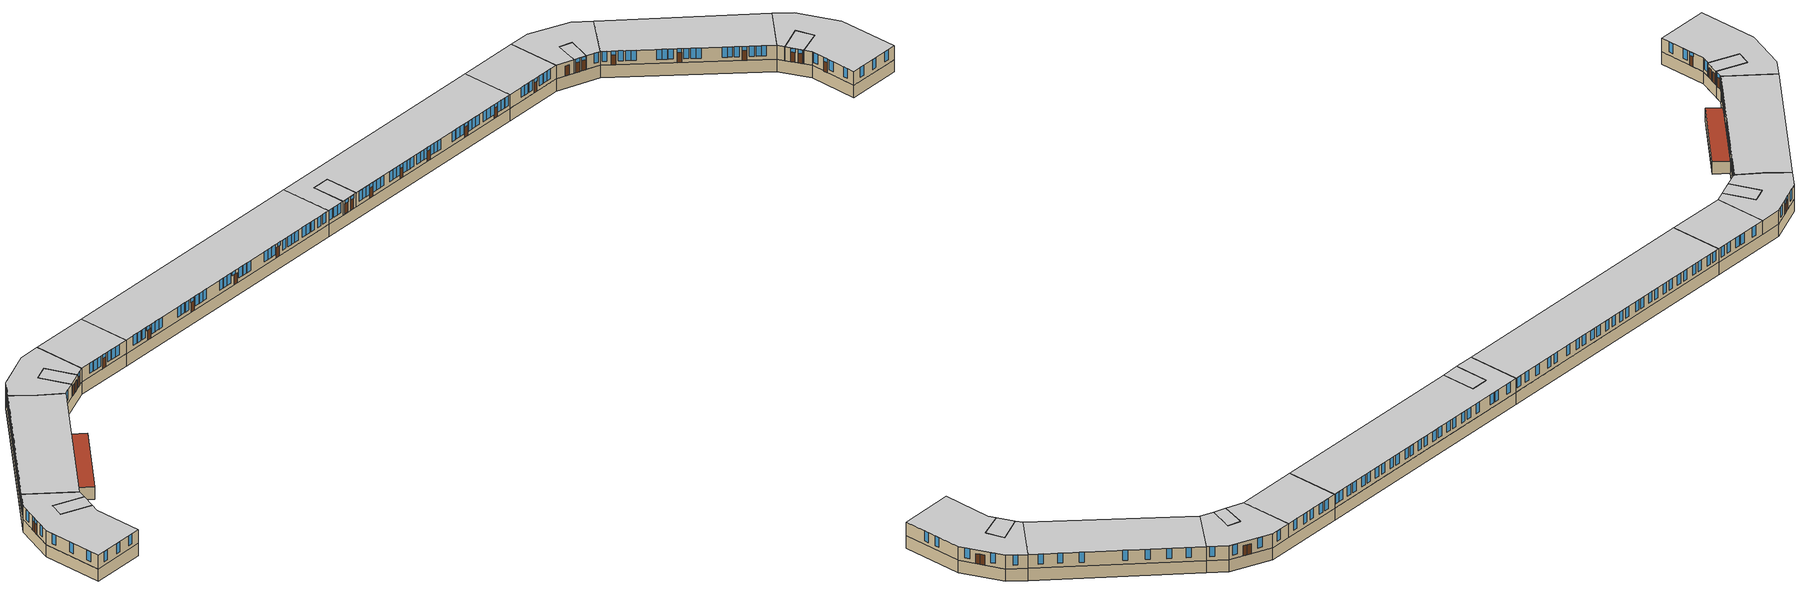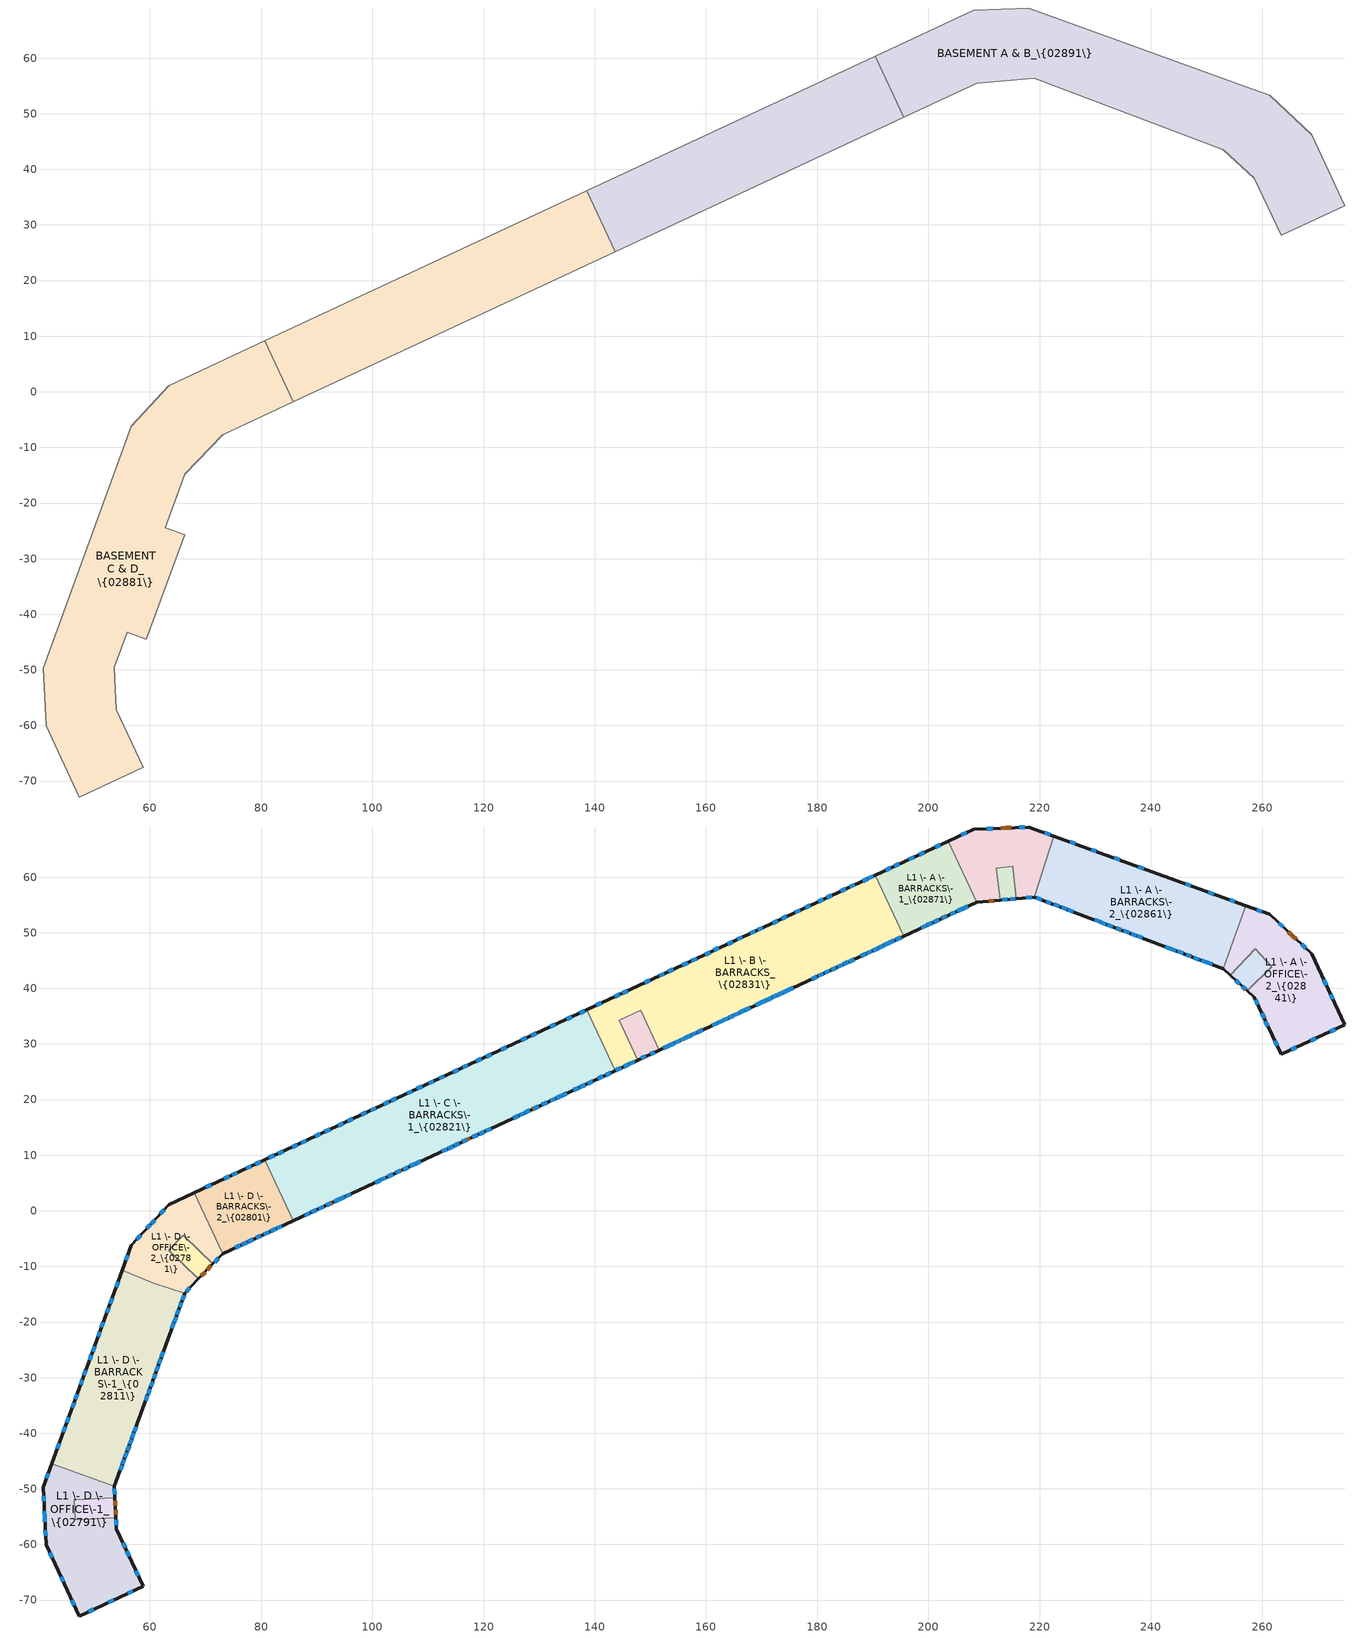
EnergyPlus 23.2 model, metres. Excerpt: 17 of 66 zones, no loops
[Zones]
BASEMENT A & B_\{02891\}
 floor adiabatic (Default Floor_\{00026\}): 263.43,28.11 258.64,38.38 253.01,43.56 219.02,56.43 208.67,55.51 195.57,49.4 190.45,60.36 208.12,68.6 218.08,69.02 261.36,53.32 268.94,46.24 274.9,33.46 z-3.05; 143.67,25.2 138.56,36.17 190.45,60.36 195.57,49.4 z-3.05
 wall adiabatic (\(Baseline\) Below Grade Wall_\{00013\}): 143.67,25.2 195.57,49.4 208.67,55.51 219.02,56.43 253.01,43.56 258.64,38.38 263.43,28.11 274.9,33.46 268.94,46.24 261.36,53.32 257.05,54.89 222.56,67.39 218.08,69.02 208.12,68.6 190.45,60.36 138.56,36.17 z-3.05:0
 wall to BASEMENT A & B_\{02891\} (Buffer Wall_\{00015\}): 190.45,60.36 195.57,49.4 190.45,60.36 z-3.05:0
 wall to BASEMENT C & D_\{02881\} (Buffer Wall_\{00015\}): 138.56,36.17 143.67,25.2 z-3.05:0
BASEMENT C & D_\{02881\}
 floor adiabatic (Default Floor_\{00026\}): 85.77,-1.8 80.66,9.16 138.56,36.17 143.67,25.2 z-3.05; 47.31,-72.87 41.35,-60.09 40.8,-49.74 56.69,-6.19 63.43,1.13 80.66,9.16 85.77,-1.8 73.12,-7.7 66.27,-14.8 62.76,-24.42 66.24,-25.69 59.39,-44.51 55.91,-43.25 53.61,-49.58 53.99,-57.22 58.79,-67.51 z-3.05
 wall adiabatic (\(Baseline\) Below Grade Wall_\{00013\}): 138.56,36.17 80.66,9.16 63.43,1.13 56.69,-6.19 40.8,-49.74 41.35,-60.09 47.31,-72.87 58.79,-67.51 53.99,-57.22 53.71,-51.6 53.61,-49.58 55.91,-43.25 59.39,-44.51 66.24,-25.69 62.76,-24.42 66.27,-14.8 73.12,-7.7 85.77,-1.8 143.67,25.2 z-3.05:0
 wall to BASEMENT C & D_\{02881\} (Buffer Wall_\{00015\}): 80.66,9.16 85.77,-1.8 80.66,9.16 z-3.05:0
 roof outside (\(Baseline\) Roof_\{00018\}): 66.24,-25.69 62.76,-24.42 55.91,-43.25 59.39,-44.51 z0
L1 \- A \- BARRACKS\-1_\{02871\}
 floor to BASEMENT A & B_\{02891\} (\(Baseline\) Floor_\{00023\}): 195.57,49.4 190.45,60.36 203.56,66.48 208.67,55.51 z0
 wall outside (\(Baseline\)  Above Grade Wall_\{00010\}): 195.57,49.4 208.67,55.51 / 203.56,66.48 190.45,60.36 z0:3.35
 wall to L1 \- B \- BARRACKS_\{02831\} (AirWallConstruction_\{00160\}): 190.45,60.36 195.57,49.4 z0:3.35
 wall to L1 \- A \- OFFICE\-1_\{02851\} (AirWallConstruction_\{00160\}): 208.67,55.51 203.56,66.48 z0:3.35
 window (Construction 2): 206.14,54.33 207.06,54.76 / 205.19,53.89 206.11,54.32 / 203.9,53.29 204.82,53.72 / 200.98,51.92 201.9,52.35 / 199.74,51.35 200.66,51.78 / 198.72,50.87 199.64,51.3 / 202.12,65.8 201.2,65.37 / 199.24,64.46 198.32,64.03 / 197.43,63.62 196.51,63.19 / 194.79,62.39 193.87,61.96 / 193.23,61.66 192.31,61.23 z0.91:3.35; 202.44,52.6 203.26,52.99 z2.44:3.35
 door (\(Baseline\) Door_Opaque_\{00029\}): 202.38,52.58 203.21,52.96 z0:2.44
 ceiling to Thermal Zone 1 (Default Ceiling_\{00021\}): 208.67,55.51 203.56,66.48 190.45,60.36 195.57,49.4 z3.35
L1 \- A \- BARRACKS\-2_\{02861\}
 floor to BASEMENT A & B_\{02891\} (\(Baseline\) Floor_\{00023\}): 253.01,43.56 219.02,56.43 222.56,67.39 257.05,54.89 z0
 wall outside (\(Baseline\)  Above Grade Wall_\{00010\}): 219.02,56.43 253.01,43.56 / 257.05,54.89 222.56,67.39 z0:3.35
 wall to L1 \- A \- OFFICE\-1_\{02851\} (AirWallConstruction_\{00160\}): 222.56,67.39 219.02,56.43 z0:3.35
 wall to L1 \- A \- OFFICE\-2_\{02841\} (AirWallConstruction_\{00160\}): 253.01,43.56 257.05,54.89 z0:3.35
 window (Construction 2): 221.2,55.61 222.05,55.28 / 233.83,50.82 234.69,50.5 / 246.37,46.07 247.22,45.75 z2.44:3.35; 219.4,56.29 220.35,55.93 / 222.55,55.1 223.5,54.74 / 223.96,54.56 224.91,54.2 / 225.06,54.14 226.01,53.78 / 229.92,52.3 230.87,51.94 / 230.98,51.9 231.93,51.54 / 232.18,51.45 233.13,51.09 / 235.14,50.32 236.09,49.96 / 236.48,49.82 237.42,49.46 / 237.54,49.42 238.49,49.06 / 242.56,47.52 243.51,47.16 / 243.56,47.14 244.51,46.78 / 244.87,46.64 245.82,46.28 / 250.06,44.68 251.01,44.32 / 249.05,45.06 250,44.7 / 247.74,45.55 248.69,45.19 / 255.13,55.58 254.17,55.93 / 251.3,56.97 250.34,57.32 / 247.19,58.46 246.24,58.81 / 238.7,61.54 237.75,61.88 / 234.39,63.1 233.44,63.45 / 230.21,64.62 229.26,64.96 / 226.43,65.99 225.47,66.33 z0.91:3.35
 door (\(Baseline\) Door_Opaque_\{00029\}): 221.19,55.61 222.04,55.29 / 233.85,50.82 234.7,50.49 / 246.4,46.06 247.26,45.74 z0:2.44
 ceiling to Thermal Zone 1 (Default Ceiling_\{00021\}): 257.05,54.89 222.56,67.39 219.02,56.43 253.01,43.56 z3.35
L1 \- A \- OFFICE\-1_\{02851\}
 floor to BASEMENT A & B_\{02891\} (\(Baseline\) Floor_\{00023\}): 208.67,55.51 203.56,66.48 208.12,68.6 218.08,69.02 222.56,67.39 219.02,56.43 215.82,56.15 215.2,61.97 212.2,61.58 212.95,55.89 z0
 wall outside (\(Baseline\)  Above Grade Wall_\{00010\}): 208.67,55.51 212.95,55.89 / 222.56,67.39 218.08,69.02 208.12,68.6 203.56,66.48 / 215.82,56.15 219.02,56.43 z0:3.35
 wall to ThermalZone_L1 \- A \- STAIR\-1_\{03025\} (Buffer Wall_\{00015\}): 212.95,55.89 212.2,61.58 215.2,61.97 215.82,56.15 z0:3.35
 window (Construction 2): 206.86,68.02 205.94,67.59 / 217.35,68.99 216.33,68.95 / 211.55,68.74 210.54,68.7 / 221.88,67.64 220.92,67.98 / 217.6,56.31 218.61,56.4 z0.91:3.35
 door (\(Baseline\) Door_Opaque_\{00029\}): 210.88,55.71 211.79,55.79 / 214.9,68.89 213.98,68.85 / 213.94,68.85 213.03,68.81 z0:2.44
 ceiling to Thermal Zone 1 (Default Ceiling_\{00021\}): 212.95,55.89 212.2,61.58 215.2,61.97 215.82,56.15 219.02,56.43 222.56,67.39 218.08,69.02 208.12,68.6 203.56,66.48 208.67,55.51 z3.35
L1 \- A \- OFFICE\-2_\{02841\}
 floor to BASEMENT A & B_\{02891\} (\(Baseline\) Floor_\{00023\}): 263.43,28.11 258.64,38.38 257.32,39.6 261.75,43.85 258.81,47.12 254.3,42.37 253.01,43.56 257.05,54.89 261.36,53.32 268.94,46.24 274.9,33.46 z0
 wall outside (\(Baseline\)  Above Grade Wall_\{00010\}): 257.32,39.6 258.64,38.38 263.43,28.11 274.9,33.46 268.94,46.24 261.36,53.32 257.05,54.89 / 253.01,43.56 254.3,42.37 z0:3.35
 wall to ThermalZone_L1 \- A \- STAIR\-2_\{03026\} (Buffer Wall_\{00015\}): 254.3,42.37 258.81,47.12 261.75,43.85 257.32,39.6 z0:3.35
 window (Construction 2): 259.98,53.82 259.03,54.17 / 267.87,47.24 267.13,47.93 / 263.79,51.04 263.05,51.74 / 272.76,38.05 272.33,38.97 / 271.57,40.6 271.14,41.52 / 265.26,28.96 266.18,29.39 / 268.77,30.6 269.69,31.03 / 272.29,32.24 273.21,32.67 / 262.27,30.6 262.7,29.68 / 260.62,34.13 261.05,33.21 / 258.84,37.95 259.27,37.03 z0.91:3.35; 259.99,35.5 260.37,34.67 z2.44:3.35
 door (\(Baseline\) Door_Opaque_\{00029\}): 266.14,48.86 265.47,49.48 / 265.39,49.55 264.72,50.18 / 260,35.47 260.38,34.64 z0:2.44
 ceiling to Thermal Zone 1 (Default Ceiling_\{00021\}): 274.9,33.46 268.94,46.24 261.36,53.32 257.05,54.89 253.01,43.56 254.3,42.37 258.81,47.12 261.75,43.85 257.32,39.6 258.64,38.38 263.43,28.11 z3.35
L1 \- B \- BARRACKS_\{02831\}
 floor to BASEMENT A & B_\{02891\} (\(Baseline\) Floor_\{00023\}): 138.56,36.17 190.45,60.36 195.57,49.4 151.59,28.89 148.24,36.07 144.43,34.29 147.77,27.11 143.67,25.2 z0
 wall outside (\(Baseline\)  Above Grade Wall_\{00010\}): 143.67,25.2 147.77,27.11 / 190.45,60.36 138.56,36.17 / 151.59,28.89 195.57,49.4 z0:3.35
 wall to ThermalZone_L1 \- B \- STAIR\-1_\{03024\} (Buffer Wall_\{00015\}): 147.77,27.11 144.43,34.29 148.24,36.07 151.59,28.89 z0:3.35
 wall to L1 \- C \- BARRACKS\-1_\{02821\} (AirWallConstruction_\{00160\}): 138.56,36.17 143.67,25.2 z0:3.35
 window (Construction 2): 146.25,26.4 147.17,26.83 / 145.19,25.91 146.11,26.34 / 143.81,25.26 144.73,25.69 / 145.91,39.59 144.99,39.16 / 144.52,38.95 143.6,38.52 / 141.17,37.38 140.25,36.95 / 190.07,60.19 189.15,59.76 / 189.08,59.73 188.16,59.3 / 186.79,58.66 185.87,58.23 / 185.18,57.9 184.26,57.48 / 182.65,56.72 181.73,56.3 / 181.1,56 180.18,55.57 / 178.79,54.92 177.87,54.5 / 176.98,54.08 176.06,53.65 / 174.56,52.96 173.64,52.53 / 172.9,52.18 171.98,51.75 / 170.23,50.94 169.31,50.51 / 168.87,50.3 167.95,49.87 / 166.56,49.22 165.64,48.79 / 164.8,48.4 163.88,47.97 / 162.34,47.26 161.42,46.83 / 160.75,46.51 159.83,46.08 / 158.3,45.37 157.38,44.94 / 156.7,44.62 155.78,44.2 / 154.1,43.42 153.18,42.98 / 152.49,42.66 151.57,42.23 / 149.93,41.47 149.01,41.04 / 152.36,29.25 153.28,29.68 / 153.35,29.71 154.27,30.14 / 154.37,30.19 155.29,30.62 / 156.4,31.14 157.32,31.57 / 157.46,31.63 158.38,32.06 / 158.5,32.11 159.42,32.54 / 161.1,33.33 162.02,33.76 / 162.08,33.78 163,34.21 / 163.05,34.24 163.97,34.67 / 165,35.14 165.92,35.57 / 166.01,35.62 166.93,36.05 / 167.01,36.08 167.93,36.51 / 168.92,36.98 169.84,37.4 / 169.88,37.42 170.8,37.85 / 170.9,37.9 171.82,38.33 / 172.78,38.78 173.7,39.2 / 173.78,39.24 174.7,39.67 / 174.74,39.69 175.66,40.12 / 178.99,41.67 179.91,42.1 / 180.18,42.23 181.1,42.66 / 181.34,42.77 182.26,43.2 / 183.68,43.86 184.6,44.28 / 184.7,44.33 185.62,44.76 / 185.73,44.81 186.65,45.24 / 187.8,45.78 188.72,46.21 / 188.88,46.28 189.8,46.71 / 190.02,46.81 190.94,47.24 / 192.01,47.74 192.93,48.17 / 192.97,48.19 193.89,48.62 / 194.16,48.74 195.08,49.17 z0.91:3.35; 155.44,30.69 156.27,31.08 / 164.08,34.72 164.91,35.1 / 171.92,38.37 172.75,38.76 / 182.57,43.34 183.4,43.73 / 191.08,47.31 191.91,47.69 z2.44:3.35
 door (\(Baseline\) Door_Opaque_\{00029\}): 155.42,30.68 156.25,31.06 / 164.07,34.71 164.89,35.1 / 171.9,38.36 172.72,38.75 / 182.58,43.34 183.41,43.73 / 191.03,47.29 191.86,47.67 z0:2.44
 ceiling to Thermal Zone 1 (Default Ceiling_\{00021\}): 147.77,27.11 144.43,34.29 148.24,36.07 151.59,28.89 195.57,49.4 190.45,60.36 138.56,36.17 143.67,25.2 z3.35
L1 \- C \- BARRACKS\-1_\{02821\}
 floor to BASEMENT C & D_\{02881\} (\(Baseline\) Floor_\{00023\}): 85.77,-1.8 80.66,9.16 138.56,36.17 143.67,25.2 z0
 wall outside (\(Baseline\)  Above Grade Wall_\{00010\}): 138.56,36.17 80.66,9.16 / 85.77,-1.8 143.67,25.2 z0:3.35
 wall to L1 \- D \- BARRACKS\-2_\{02801\} (Buffer Wall_\{00015\}): 80.66,9.16 85.77,-1.8 z0:3.35
 window (Construction 2): 138.2,36 137.28,35.57 / 135.86,34.91 134.94,34.48 / 132.89,33.52 131.97,33.09 / 129.51,31.95 128.59,31.52 / 127.66,31.09 126.74,30.66 / 124.07,29.41 123.15,28.98 / 121.4,28.16 120.48,27.73 / 119.57,27.31 118.65,26.88 / 117.18,26.2 116.26,25.77 / 115.44,25.39 114.52,24.96 / 112.95,24.22 112.03,23.8 / 111.06,23.34 110.14,22.92 / 108.95,22.36 108.03,21.93 / 107.19,21.54 106.27,21.11 / 104.34,20.21 103.42,19.78 / 102.97,19.57 102.05,19.14 / 100.62,18.48 99.7,18.05 / 98.9,17.68 97.98,17.24 / 96.49,16.55 95.57,16.12 / 94.76,15.74 93.84,15.32 / 92.4,14.64 91.48,14.21 / 90.66,13.83 89.74,13.4 / 88.1,12.64 87.18,12.2 / 86.49,11.89 85.57,11.46 / 83.96,10.71 83.04,10.28 / 82.33,9.95 81.41,9.52 / 87.86,-0.83 88.78,-0.4 / 89.05,-0.27 89.97,0.16 / 90.33,0.33 91.25,0.76 / 93.13,1.63 94.05,2.06 / 94.14,2.1 95.06,2.53 / 95.18,2.59 96.1,3.02 / 100.49,5.06 101.41,5.49 / 101.52,5.55 102.44,5.98 / 102.77,6.13 103.69,6.56 / 105.55,7.42 106.47,7.85 / 106.76,7.99 107.68,8.42 / 107.81,8.48 108.73,8.91 / 112.53,10.68 113.45,11.11 / 113.62,11.19 114.54,11.62 / 114.71,11.7 115.63,12.12 / 118,13.23 118.92,13.66 / 119.25,13.81 120.17,14.24 / 120.43,14.36 121.35,14.79 / 141.96,24.4 142.88,24.83 / 140.52,23.73 141.44,24.16 / 138.7,22.88 139.62,23.31 / 137.33,22.24 138.25,22.67 / 136.17,21.7 137.09,22.13 / 134.03,20.7 134.95,21.13 / 133.07,20.26 133.99,20.69 / 131.99,19.75 132.91,20.18 / 130.5,19.06 131.42,19.49 / 127.42,17.62 128.34,18.05 / 126.41,17.15 127.33,17.58 / 125.3,16.63 126.22,17.06 z0.91:3.35; 91.68,0.96 92.51,1.34 / 104.2,6.8 105.03,7.18 / 116.17,12.38 117,12.76 / 129.06,18.39 129.89,18.78 z2.44:3.35
 door (\(Baseline\) Door_Opaque_\{00029\}): 91.97,1.09 92.79,1.48 / 104.36,6.87 105.19,7.26 / 116.72,12.63 117.55,13.02 / 128.74,18.24 129.56,18.62 z0:2.44
 ceiling to Thermal Zone 1 (Default Ceiling_\{00021\}): 143.67,25.2 138.56,36.17 80.66,9.16 85.77,-1.8 z3.35
L1 \- D \- BARRACKS\-1_\{02811\}
 floor to BASEMENT C & D_\{02881\} (\(Baseline\) Floor_\{00023\}): 53.61,-49.58 42.37,-45.45 55.05,-10.69 60.65,-13 66.27,-14.8 z0
 wall outside (\(Baseline\)  Above Grade Wall_\{00010\}): 55.05,-10.69 42.37,-45.45 / 53.61,-49.58 66.27,-14.8 z0:3.35
 wall to L1 \- D \- OFFICE\-1_\{02791\} (AirWallConstruction_\{00160\}): 42.37,-45.45 53.61,-49.58 z0:3.35
 wall to L1 \- D \- OFFICE\-2_\{02781\} (AirWallConstruction_\{00160\}): 66.27,-14.8 60.65,-13 55.05,-10.69 z0:3.35
 window (Construction 2): 54.28,-12.8 53.93,-13.75 / 53.2,-15.74 52.85,-16.7 / 52.6,-17.41 52.25,-18.36 / 51.64,-20.03 51.29,-20.98 / 51.02,-21.71 50.68,-22.67 / 50.05,-24.38 49.71,-25.33 / 49.49,-25.92 49.14,-26.87 / 48.5,-28.64 48.15,-29.59 / 47.88,-30.35 47.53,-31.3 / 46.92,-32.98 46.57,-33.93 / 46.36,-34.5 46.01,-35.45 / 45.39,-37.17 45.04,-38.12 / 44.77,-38.86 44.42,-39.81 / 43.7,-41.79 43.35,-42.75 / 54.67,-46.67 55.02,-45.72 / 55.06,-45.59 55.41,-44.64 / 55.49,-44.41 55.84,-43.46 / 56.37,-42 56.72,-41.05 / 56.77,-40.9 57.12,-39.94 / 57.18,-39.78 57.53,-38.82 / 59.23,-34.15 59.57,-33.19 / 59.66,-32.95 60.01,-32 / 60.13,-31.67 60.48,-30.72 / 61.16,-28.83 61.51,-27.88 / 61.63,-27.53 61.98,-26.58 / 62.07,-26.33 62.42,-25.37 / 63.97,-21.11 64.32,-20.16 / 64.36,-20.03 64.71,-19.07 / 64.84,-18.72 65.18,-17.77 / 65.79,-16.1 66.14,-15.15 z0.91:3.35; 55.96,-43.14 56.27,-42.28 / 60.66,-30.21 60.97,-29.35 / 65.35,-17.32 65.66,-16.46 z2.44:3.35
 door (\(Baseline\) Door_Opaque_\{00029\}): 55.95,-43.16 56.26,-42.3 / 60.67,-30.18 60.98,-29.32 / 65.34,-17.33 65.66,-16.47 z0:2.44
 ceiling to Thermal Zone 1 (Default Ceiling_\{00021\}): 66.27,-14.8 60.65,-13 55.05,-10.69 42.37,-45.45 53.61,-49.58 z3.35
L1 \- D \- BARRACKS\-2_\{02801\}
 floor to BASEMENT C & D_\{02881\} (\(Baseline\) Floor_\{00023\}): 73.12,-7.7 68,3.27 80.66,9.16 85.77,-1.8 z0
 wall outside (\(Baseline\)  Above Grade Wall_\{00010\}): 80.66,9.16 68,3.27 / 73.12,-7.7 85.77,-1.8 z0:3.35
 wall to L1 \- D \- OFFICE\-2_\{02781\} (AirWallConstruction_\{00160\}): 68,3.27 73.12,-7.7 z0:3.35
 window (Construction 2): 79.9,8.81 78.98,8.38 / 78.24,8.04 77.32,7.61 / 75.73,6.87 74.81,6.44 / 74.3,6.2 73.38,5.77 / 71.01,4.67 70.09,4.24 / 75.34,-6.66 76.26,-6.24 / 76.56,-6.09 77.48,-5.66 / 77.66,-5.58 78.58,-5.15 / 80.51,-4.25 81.43,-3.82 / 81.71,-3.69 82.63,-3.26 / 82.83,-3.17 83.75,-2.74 z0.91:3.35; 79.13,-4.89 79.96,-4.51 z2.44:3.35
 door (\(Baseline\) Door_Opaque_\{00029\}): 79.11,-4.91 79.94,-4.52 z0:2.44
 ceiling to Thermal Zone 1 (Default Ceiling_\{00021\}): 85.77,-1.8 80.66,9.16 68,3.27 73.12,-7.7 z3.35
L1 \- D \- OFFICE\-1_\{02791\}
 floor to BASEMENT C & D_\{02881\} (\(Baseline\) Floor_\{00023\}): 41.35,-60.09 40.8,-49.74 42.37,-45.45 53.61,-49.58 53.71,-51.61 46.44,-51.97 46.61,-55.57 53.89,-55.21 53.99,-57.22 58.79,-67.51 47.31,-72.87 z0
 wall outside (\(Baseline\)  Above Grade Wall_\{00010\}): 42.37,-45.45 40.8,-49.74 41.35,-60.09 47.31,-72.87 58.79,-67.51 53.99,-57.22 53.89,-55.21 / 53.71,-51.61 53.61,-49.58 z0:3.35
 wall to ThermalZone_L1 \- D \- STAIR\-1_\{03023\} (Buffer Wall_\{00015\}): 53.89,-55.21 46.61,-55.57 46.44,-51.97 53.71,-51.61 z0:3.35
 window (Construction 2): 53.96,-56.56 53.91,-55.54 / 57.92,-65.63 57.48,-64.71 / 56.29,-62.14 55.86,-61.22 / 56.01,-68.81 56.93,-68.38 / 52.55,-70.42 53.47,-70 / 48.96,-72.1 49.88,-71.67 / 45.99,-70.04 46.42,-70.96 / 44.02,-65.82 44.45,-66.74 / 42.01,-61.51 42.44,-62.43 / 40.88,-51.25 40.94,-52.26 / 41.21,-57.42 41.26,-58.43 / 41.73,-47.19 41.38,-48.14 z0.91:3.35; 55.56,-60.57 55.17,-59.74 / 41.03,-54.02 41.08,-54.93 / 41.08,-55.01 41.13,-55.92 / 53.68,-50.94 53.63,-50.02 z2.44:3.35
 door (\(Baseline\) Door_Opaque_\{00029\}): 55.58,-60.63 55.19,-59.8 / 41.03,-54.01 41.08,-54.92 / 41.08,-55.01 41.13,-55.92 / 53.68,-50.93 53.63,-50.02 z0:2.44
 ceiling to Thermal Zone 1 (Default Ceiling_\{00021\}): 58.79,-67.51 53.99,-57.22 53.89,-55.21 46.61,-55.57 46.44,-51.97 53.71,-51.61 53.61,-49.58 42.37,-45.45 40.8,-49.74 41.35,-60.09 47.31,-72.87 z3.35
L1 \- D \- OFFICE\-2_\{02781\}
 floor to BASEMENT C & D_\{02881\} (\(Baseline\) Floor_\{00023\}): 66.27,-14.8 60.65,-13 55.05,-10.69 56.69,-6.19 63.43,1.13 68,3.27 73.12,-7.7 71.33,-9.55 66,-4.4 63.41,-7.09 68.74,-12.23 z0
 wall outside (\(Baseline\)  Above Grade Wall_\{00010\}): 68,3.27 63.43,1.13 56.69,-6.19 55.05,-10.69 / 71.33,-9.55 73.12,-7.7 / 66.27,-14.8 68.74,-12.23 z0:3.35
 wall to ThermalZone_L1 \- D \- STAIR\-2_\{03022\} (Buffer Wall_\{00015\}): 68.74,-12.23 63.41,-7.09 66,-4.4 68.79,-7.1 71.33,-9.55 z0:3.35
 window (Construction 2): 56.04,-7.97 55.69,-8.92 / 62.58,0.22 61.9,-0.53 / 58.36,-4.37 57.67,-5.12 / 66.51,-14.55 67.21,-13.82 z0.91:3.35; 60.85,-1.66 60.23,-2.34 / 60.08,-2.5 59.46,-3.18 / 71.65,-9.22 72.29,-8.56 z2.44:3.35
 door (\(Baseline\) Door_Opaque_\{00029\}): 60.83,-1.69 60.21,-2.36 / 60.07,-2.51 59.45,-3.18 / 71.63,-9.24 72.27,-8.58 z0:2.44
 ceiling to Thermal Zone 1 (Default Ceiling_\{00021\}): 68.74,-12.23 63.41,-7.09 66,-4.4 71.33,-9.55 73.12,-7.7 68,3.27 63.43,1.13 56.69,-6.19 55.05,-10.69 60.65,-13 66.27,-14.8 z3.35
ThermalZone_L1 \- A \- STAIR\-1_\{03025\}
 floor to BASEMENT A & B_\{02891\} (\(Baseline\) Floor_\{00023\}): 212.95,55.89 212.2,61.58 215.2,61.97 215.82,56.15 z0
 wall outside (\(Baseline\)  Above Grade Wall_\{00010\}): 212.95,55.89 215.82,56.15 z0:3.35
 window (Construction 2): 214.73,56.05 215.64,56.13 / 213.28,55.92 214.19,56 z2.44:3.35
 door (\(Baseline\) Door_Opaque_\{00029\}): 214.74,56.05 215.65,56.13 / 213.28,55.92 214.19,56 z0:2.44
 ceiling to Thermal Zone 1 (Default Ceiling_\{00021\}): 215.82,56.15 215.2,61.97 212.2,61.58 212.95,55.89 z3.35
ThermalZone_L1 \- A \- STAIR\-2_\{03026\}
 floor to BASEMENT A & B_\{02891\} (\(Baseline\) Floor_\{00023\}): 257.32,39.6 254.3,42.37 258.81,47.12 261.75,43.85 z0
 wall outside (\(Baseline\)  Above Grade Wall_\{00010\}): 254.3,42.37 257.32,39.6 z0:3.35
 window (Construction 2): 256.42,40.42 257.1,39.8 / 255.28,41.47 255.95,40.85 z2.44:3.35
 door (\(Baseline\) Door_Opaque_\{00029\}): 256.43,40.41 257.11,39.79 / 255.26,41.49 255.93,40.87 z0:2.44
 ceiling to Thermal Zone 1 (Default Ceiling_\{00021\}): 261.75,43.85 258.81,47.12 254.3,42.37 257.32,39.6 z3.35
ThermalZone_L1 \- B \- STAIR\-1_\{03024\}
 floor to BASEMENT A & B_\{02891\} (\(Baseline\) Floor_\{00023\}): 144.43,34.29 148.24,36.07 151.59,28.89 147.77,27.11 z0
 wall outside (\(Baseline\)  Above Grade Wall_\{00010\}): 147.77,27.11 151.59,28.89 z0:3.35
 window (Construction 2): 149.95,28.13 150.78,28.51 / 148.38,27.4 149.21,27.78 z2.44:3.35
 door (\(Baseline\) Door_Opaque_\{00029\}): 149.94,28.12 150.77,28.51 / 148.34,27.38 149.17,27.76 z0:2.44
 ceiling to Thermal Zone 1 (Default Ceiling_\{00021\}): 151.59,28.89 148.24,36.07 144.43,34.29 147.77,27.11 z3.35
ThermalZone_L1 \- D \- STAIR\-1_\{03023\}
 floor to BASEMENT C & D_\{02881\} (\(Baseline\) Floor_\{00023\}): 46.44,-51.97 53.71,-51.61 53.89,-55.21 46.61,-55.57 z0
 wall outside (\(Baseline\)  Above Grade Wall_\{00010\}): 53.89,-55.21 53.71,-51.61 z0:3.35
 door (\(Baseline\) Door_Opaque_\{00029\}): 53.86,-54.68 53.82,-53.77 / 53.78,-53.04 53.74,-52.12 z0:2.44
 ceiling to Thermal Zone 1 (Default Ceiling_\{00021\}): 53.89,-55.21 53.71,-51.61 46.44,-51.97 46.61,-55.57 z3.35
ThermalZone_L1 \- D \- STAIR\-2_\{03022\}
 floor to BASEMENT C & D_\{02881\} (\(Baseline\) Floor_\{00023\}): 68.74,-12.23 63.41,-7.09 66,-4.4 71.33,-9.55 z0
 wall outside (\(Baseline\)  Above Grade Wall_\{00010\}): 68.74,-12.23 71.33,-9.55 z0:3.35
 door (\(Baseline\) Door_Opaque_\{00029\}): 69.28,-11.68 69.92,-11.02 / 70.35,-10.57 70.98,-9.91 z0:2.44
 ceiling to Thermal Zone 1 (Default Ceiling_\{00021\}): 71.33,-9.55 66,-4.4 63.41,-7.09 68.74,-12.23 z3.35
[Building]
SubjectBuilding_\{00122\}
[Site:Location]
Lawson Aaf_ GA_ USA_Site_\{02469\}: Latitude {deg}=32.332; Longitude {deg}=-84.989; Time Zone {hr}=-5; Elevation {m}=70.7136
[Site:GroundReflectance]
0.2, 0.2, 0.2, 0.2, 0.2, 0.2, 0.2, 0.2, 0.2, 0.2, 0.2, 0.2
[SizingPeriod:DesignDay] Barometric Pressure {Pa}=100479; Wind Direction {deg}=0; Rain Indicator=No; Snow Indicator=No; Begin Environment Reset Mode=FullResetAtBeginEnvironment
Name | Month | Day of Month | Day Type | Maximum Dry-Bulb Temperature {C} | Daily Dry-Bulb Temperature Range {deltaC} | Dry-Bulb Temperature Range Modifier Type | Humidity Condition Type | Wetbulb or DewPoint at Maximum Dry-Bulb {C} | Wind Speed {m/s} | Daylight Saving Time Indicator | Solar Model Indicator | Sky Clearness | Dry-Bulb Temperature Range Modifier Day Schedule | Humidity Condition Day Schedule | Beam Solar Day Schedule | Diffuse Solar Day Schedule
00\:HDD_Lawson Aaf_ GA_ USA_\{02470\} | 1 | 15 | WinterDesignDay | -3.55556 | 0 | DefaultMultipliers | Wetbulb | -7.33333 | 18.04 | No | ASHRAEClearSky | 0
01\:CDD_Lawson Aaf_ GA_ USA_January_\{02475\} | 1 | 21 | SummerDesignDay | 23.0222 |  | DifferenceSchedule | WetBulbProfileDifferenceSchedule | 21.2186 | 9.02 | No | Schedule |  | DrybulbTemperatureScheduleDayForDesignWeather_January_\{02471\} | WetbulbTemperatureScheduleDayForDesignWeather_January_\{02472\} | BeamRadiationScheduleDayForDesignWeather_January_\{02473\} | DiffuseRadiationScheduleDayForDesignWeather_January_\{02474\}
02\:CDD_Lawson Aaf_ GA_ USA_February_\{02480\} | 2 | 21 | SummerDesignDay | 24.6 |  | DifferenceSchedule | WetBulbProfileDifferenceSchedule | 22.3325 | 9.02 | No | Schedule |  | DrybulbTemperatureScheduleDayForDesignWeather_February_\{02476\} | WetbulbTemperatureScheduleDayForDesignWeather_February_\{02477\} | BeamRadiationScheduleDayForDesignWeather_February_\{02478\} | DiffuseRadiationScheduleDayForDesignWeather_February_\{02479\}
03\:CDD_Lawson Aaf_ GA_ USA_March_\{02485\} | 3 | 21 | SummerDesignDay | 27.8444 |  | DifferenceSchedule | WetBulbProfileDifferenceSchedule | 24.5556 | 9.02 | Yes | Schedule |  | DrybulbTemperatureScheduleDayForDesignWeather_March_\{02481\} | WetbulbTemperatureScheduleDayForDesignWeather_March_\{02482\} | BeamRadiationScheduleDayForDesignWeather_March_\{02483\} | DiffuseRadiationScheduleDayForDesignWeather_March_\{02484\}
[Material]
Name | Roughness | Thickness {m} | Conductivity {W/m-K} | Density {kg/m3} | Specific Heat {J/kg-K} | Thermal Absorptance | Solar Absorptance | Visible Absorptance
Buffer Wall_R\-38 batt insulation_\{00014\} | MediumRough | 0.9144 | 0.0692301 | 8.00842 | 837.36 | 0.45 | 0.45 | 0.45
Default Ceiling_Acoustic Tile_\{00019\}; Default Ceiling_Acoustic Tile_\{00020\} | MediumRough | 0.009525 | 0.0605757 | 368.387 | 586.152 | 0.45 | 0.45 | 0.45
Default Floor_4 in\. LW concrete_\{00024\} | MediumRough | 0.0508 | 0.427026 | 1281.35 | 837.36 | 0.675 | 0.675 | 0.675
Default Floor_4 in\. LW concrete_\{00025\} | MediumRough | 0.0508 | 0.427026 | 1281.35 | 837.36 | 0.9 | 0 | 0
Material 1 | Rough | 0.3 | 1.04 | 2243 | 837 | 0.9 | 0.7 | 0.7
\(Baseline\)  Above Grade Wall_Baseline_\{00008\} | MediumRough | 0.0047625 | 0.0048269 | 1857.95 | 837.36 | 0.45 | 0.45 | 0.45
\(Baseline\)  Above Grade Wall_Baseline_\{00009\} | MediumRough | 0.0047625 | 0.0048269 | 1857.95 | 837.36 | 0.675 | 0.675 | 0.675
\(Baseline\) Below Grade Wall_4 in\. LW concrete_\{00011\} | MediumRough | 0.0127 | 0.204 | 1281.35 | 837.36 | 0.45 | 0.45 | 0.45
\(Baseline\) Below Grade Wall_4 in\. LW concrete_\{00012\} | MediumRough | 0.0127 | 0.204 | 1281.35 | 837.36 | 0.675 | 0.675 | 0.675
\(Baseline\) Floor_Baseline_\{00022\} | MediumRough | 0.0008636 | 0.000284589 | 7832.24 | 502.416 | 0.675 | 0.675 | 0.675
\(Baseline\) Roof_Baseline_\{00016\}; \(Baseline\) Roof_Baseline_\{00017\} | MediumRough | 0.12192 | 0.0923059 | 7.84825 | 837.36 | 0.45 | 0.45 | 0.45
[Material:NoMass]
\(Baseline\) Door_OpaqueMaterial_\{00028\}: Roughness=MediumRough; Thermal Resistance {m2-K/W}=0.251586; Thermal Absorptance=0.9; Solar Absorptance=0.7; Visible Absorptance=0.7
[WindowMaterial:SimpleGlazingSystem]
\(Baseline\) Window_\{00027\}: U-Factor {W/m2-K}=6.92748; Solar Heat Gain Coefficient=0.39; Visible Transmittance=0.43
[Construction]
Buffer Wall_\{00015\}: Buffer Wall_R\-38 batt insulation_\{00014\}
Construction 1: Material 1
Construction 2: \(Baseline\) Window_\{00027\}
Default Ceiling_\{00021\}: Default Ceiling_Acoustic Tile_\{00019\}, Default Ceiling_Acoustic Tile_\{00020\}
Default Floor_\{00026\}: Default Floor_4 in\. LW concrete_\{00025\}, Default Floor_4 in\. LW concrete_\{00024\}
\(Baseline\)  Above Grade Wall_\{00010\}: \(Baseline\)  Above Grade Wall_Baseline_\{00009\}, \(Baseline\)  Above Grade Wall_Baseline_\{00008\}
\(Baseline\) Below Grade Wall_\{00013\}: \(Baseline\) Below Grade Wall_4 in\. LW concrete_\{00012\}, \(Baseline\) Below Grade Wall_4 in\. LW concrete_\{00011\}
\(Baseline\) Door_Opaque_\{00029\}: \(Baseline\) Door_OpaqueMaterial_\{00028\}
\(Baseline\) Floor_\{00023\}: \(Baseline\) Floor_Baseline_\{00022\}
\(Baseline\) Roof_\{00018\}: \(Baseline\) Roof_Baseline_\{00016\}, \(Baseline\) Roof_Baseline_\{00017\}
[Construction:AirBoundary]
AirWallConstruction_\{00160\}: None, 0
[Zone] Multiplier=1; Part of Total Floor Area=Yes
Name | Volume {m3} | Floor Area {m2} | Zone Inside Convection Algorithm
BASEMENT A & B_\{02891\} | 5459.08 | 1789.86
BASEMENT C & D_\{02881\} | 5948.26 | 1950.24
L1 \- A \- BARRACKS\-1_\{02871\} | 586.58 | 174.942
L1 \- A \- BARRACKS\-2_\{02861\} | 1440.7 | 429.675
L1 \- A \- OFFICE\-1_\{02851\} | 575.374 | 171.6
L1 \- A \- OFFICE\-2_\{02841\} | 928.411 | 276.89
L1 \- B \- BARRACKS_\{02831\} | 2211.01 | 659.372
L1 \- C \- BARRACKS\-1_\{02821\} | 2591.81 | 772.982
L1 \- D \- BARRACKS\-1_\{02811\} | 1479.49 | 441.243
L1 \- D \- BARRACKS\-2_\{02801\} | 566.254 | 168.88
L1 \- D \- OFFICE\-1_\{02791\} | 930.506 | 277.512
L1 \- D \- OFFICE\-2_\{02781\} | 542.324 | 161.743
ThermalZone_L1 \- A \- STAIR\-1_\{03025\} | 57.3798 | 17.113 | TARP
ThermalZone_L1 \- A \- STAIR\-2_\{03026\} | 90.2412 | 26.9136 | TARP
ThermalZone_L1 \- B \- STAIR\-1_\{03024\} | 111.867 | 33.3577 | TARP
ThermalZone_L1 \- D \- STAIR\-1_\{03023\} | 88.0128 | 26.2454 | TARP
ThermalZone_L1 \- D \- STAIR\-2_\{03022\} | 92.6477 | 27.6313 | TARP
[Space]
Name | Zone | Volume {m3} | Floor Area {m2}
Extruded Building 83 \- LCCA_LB \- A \- STORAGE_\{01314\} | BASEMENT A & B_\{02891\} | 3346.26 | 1097.13
Extruded Building 83 \- LCCA_LB \- B \- STORAGE_\{01306\} | BASEMENT A & B_\{02891\} | 2112.83 | 692.725
Extruded Building 83 \- LCCA_LB \- C \- STORAGE_\{01273\} | BASEMENT C & D_\{02881\} | 2357.42 | 772.924
Extruded Building 83 \- LCCA_LB \- D \- STORAGE_\{01280\} | BASEMENT C & D_\{02881\} | 3590.84 | 1177.32
Extruded Building 83 \- LCCA_L1 \- A \- BARRACKS\-1_\{00513\} | L1 \- A \- BARRACKS\-1_\{02871\} | 586.58 | 174.942
Extruded Building 83 \- LCCA_L1\- A \- BARRACKS\-2_\{00653\} | L1 \- A \- BARRACKS\-2_\{02861\} | 1440.7 | 429.675
Extruded Building 83 \- LCCA_L1 \- A \- OFFICE\-1_\{00540\} | L1 \- A \- OFFICE\-1_\{02851\} | 575.374 | 171.6
Extruded Building 83 \- LCCA_L1 \- A \- OFFICE\-2_\{00610\} | L1 \- A \- OFFICE\-2_\{02841\} | 928.411 | 276.89
Extruded Building 83 \- LCCA_L1 \- B \- BARRACKS_\{00424\} | L1 \- B \- BARRACKS_\{02831\} | 2211.01 | 659.372
Extruded Building 83 \- LCCA_L1 \- C \- BARRACKS\-1_\{00327\} | L1 \- C \- BARRACKS\-1_\{02821\} | 2591.81 | 772.982
Extruded Building 83 \- LCCA_L1 \- D \- BARRACKS\-1_\{00275\} | L1 \- D \- BARRACKS\-1_\{02811\} | 1479.49 | 441.243
Extruded Building 83 \- LCCA_L1 \- D \- BARRACKS\-2_\{00158\} | L1 \- D \- BARRACKS\-2_\{02801\} | 566.254 | 168.88
Extruded Building 83 \- LCCA_L1 \- D \- OFFICE\-1_\{00227\} | L1 \- D \- OFFICE\-1_\{02791\} | 930.506 | 277.512
Extruded Building 83 \- LCCA_L1 \- D \- OFFICE\-2_\{00186\} | L1 \- D \- OFFICE\-2_\{02781\} | 542.324 | 161.743
Extruded Building 83 \- LCCA_L1 \- A \- STAIR\-1_\{00574\} | ThermalZone_L1 \- A \- STAIR\-1_\{03025\} | 57.3798 | 17.113
Extruded Building 83 \- LCCA_L1 \- A \- STAIR\-2_\{00592\} | ThermalZone_L1 \- A \- STAIR\-2_\{03026\} | 90.2412 | 26.9136
Extruded Building 83 \- LCCA_L1 \- B \- STAIR\-1_\{00405\} | ThermalZone_L1 \- B \- STAIR\-1_\{03024\} | 111.867 | 33.3577
Extruded Building 83 \- LCCA_L1 \- D \- STAIR\-1_\{00142\} | ThermalZone_L1 \- D \- STAIR\-1_\{03023\} | 88.0128 | 26.2454
Extruded Building 83 \- LCCA_L1 \- D \- STAIR\-2_\{00123\} | ThermalZone_L1 \- D \- STAIR\-2_\{03022\} | 92.6477 | 27.6313
[Lights] Design Level Calculation Method=LightingLevel; Return Air Fraction=0; Fraction Replaceable=0
Name | Zone or ZoneList or Space or SpaceList | Schedule | Lighting Level {W} | Fraction Radiant | Fraction Visible
LB \- A \- STORAGE_OHLight_\{02347\} | Extruded Building 83 \- LCCA_LB \- A \- STORAGE_\{01314\} | 1st Floor Lighting and Occupancy_WDD_OFF_\{00109\} | 4487.58 | 0.093378 | 0.271602
LB \- B \- STORAGE_OHLight_\{02341\} | Extruded Building 83 \- LCCA_LB \- B \- STORAGE_\{01306\} | 1st Floor Lighting and Occupancy_WDD_OFF_\{00109\} | 2833.44 | 0.093378 | 0.271602
LB \- C \- STORAGE_OHLight_\{02329\} | Extruded Building 83 \- LCCA_LB \- C \- STORAGE_\{01273\} | 1st Floor Lighting and Occupancy_WDD_OFF_\{00109\} | 3161.48 | 0.093378 | 0.271602
LB \- D \- STORAGE_OHLight_\{02335\} | Extruded Building 83 \- LCCA_LB \- D \- STORAGE_\{01280\} | 1st Floor Lighting and Occupancy_WDD_OFF_\{00109\} | 4815.57 | 0.093378 | 0.271602
L1 \- A \- BARRACKS\-1_OHLight_\{02213\} | Extruded Building 83 \- LCCA_L1 \- A \- BARRACKS\-1_\{00513\} | Upper Floor Lighting and Occupancy_WDD_OFF_\{00104\} | 990.752 | 0.197 | 0.573
L1\- A \- BARRACKS\-2_OHLight_\{02241\} | Extruded Building 83 \- LCCA_L1\- A \- BARRACKS\-2_\{00653\} | Upper Floor Lighting and Occupancy_WDD_OFF_\{00104\} | 2433.39 | 0.197 | 0.573
L1 \- A \- OFFICE\-1_OHLight_\{02221\} | Extruded Building 83 \- LCCA_L1 \- A \- OFFICE\-1_\{00540\} | 1st Floor Lighting and Occupancy_WDD_OFF_\{00109\} | 577.841 | 0.197 | 0.573
L1 \- A \- OFFICE\-2_OHLight_\{02234\} | Extruded Building 83 \- LCCA_L1 \- A \- OFFICE\-2_\{00610\} | 1st Floor Lighting and Occupancy_WDD_OFF_\{00109\} | 932.394 | 0.197 | 0.573
L1 \- B \- BARRACKS_OHLight_\{02205\} | Extruded Building 83 \- LCCA_L1 \- B \- BARRACKS_\{00424\} | Upper Floor Lighting and Occupancy_WDD_OFF_\{00104\} | 3734.24 | 0.197 | 0.573
L1 \- C \- BARRACKS\-1_OHLight_\{02194\} | Extruded Building 83 \- LCCA_L1 \- C \- BARRACKS\-1_\{00327\} | Upper Floor Lighting and Occupancy_WDD_OFF_\{00104\} | 4377.64 | 0.197 | 0.573
L1 \- D \- BARRACKS\-1_OHLight_\{02186\} | Extruded Building 83 \- LCCA_L1 \- D \- BARRACKS\-1_\{00275\} | Upper Floor Lighting and Occupancy_WDD_OFF_\{00104\} | 2498.9 | 0.197 | 0.573
L1 \- D \- BARRACKS\-2_OHLight_\{02163\} | Extruded Building 83 \- LCCA_L1 \- D \- BARRACKS\-2_\{00158\} | Upper Floor Lighting and Occupancy_WDD_OFF_\{00104\} | 956.421 | 0.197 | 0.573
L1 \- D \- OFFICE\-1_OHLight_\{02179\} | Extruded Building 83 \- LCCA_L1 \- D \- OFFICE\-1_\{00227\} | 1st Floor Lighting and Occupancy_WDD_OFF_\{00109\} | 934.49 | 0.197 | 0.573
L1 \- D \- OFFICE\-2_OHLight_\{02171\} | Extruded Building 83 \- LCCA_L1 \- D \- OFFICE\-2_\{00186\} | 1st Floor Lighting and Occupancy_WDD_OFF_\{00109\} | 544.65 | 0.197 | 0.573
L1 \- A \- STAIR\-1_OHLight_\{02228\} | Extruded Building 83 \- LCCA_L1 \- A \- STAIR\-1_\{00574\} | 24/7_WDD_OFF_\{00114\} | 42.7829 | 0.197 | 0.573
L1 \- A \- STAIR\-2_OHLight_\{02231\} | Extruded Building 83 \- LCCA_L1 \- A \- STAIR\-2_\{00592\} | 24/7_WDD_OFF_\{00114\} | 67.2846 | 0.197 | 0.573
L1 \- B \- STAIR\-1_OHLight_\{02202\} | Extruded Building 83 \- LCCA_L1 \- B \- STAIR\-1_\{00405\} | 24/7_WDD_OFF_\{00114\} | 83.395 | 0.197 | 0.573
L1 \- D \- STAIR\-1_OHLight_\{02160\} | Extruded Building 83 \- LCCA_L1 \- D \- STAIR\-1_\{00142\} | 24/7_WDD_OFF_\{00114\} | 65.6141 | 0.197 | 0.573
L1 \- D \- STAIR\-2_OHLight_\{02157\} | Extruded Building 83 \- LCCA_L1 \- D \- STAIR\-2_\{00123\} | 24/7_WDD_OFF_\{00114\} | 69.0789 | 0.197 | 0.573
[OtherEquipment] Fuel Type=None; Schedule=GroundFloorandWallHeatLoss_Sch_\{00007\}; Design Level Calculation Method=EquipmentLevel; Fraction Latent=0; Fraction Radiant=0; Fraction Lost=0
Name | Zone or ZoneList or Space or SpaceList | Design Level {W}
LB \- A \- STORAGE_BelowGradeWallHeatLoss_\{02351\} | Extruded Building 83 \- LCCA_LB \- A \- STORAGE_\{01314\} | -5978.92
LB \- A \- STORAGE_FloorSlabHeatLoss_\{02349\} | Extruded Building 83 \- LCCA_LB \- A \- STORAGE_\{01314\} | -2928.69
LB \- B \- STORAGE_BelowGradeWallHeatLoss_\{02345\} | Extruded Building 83 \- LCCA_LB \- B \- STORAGE_\{01306\} | -3551.17
LB \- B \- STORAGE_FloorSlabHeatLoss_\{02343\} | Extruded Building 83 \- LCCA_LB \- B \- STORAGE_\{01306\} | -1795.74
LB \- C \- STORAGE_BelowGradeWallHeatLoss_\{02333\} | Extruded Building 83 \- LCCA_LB \- C \- STORAGE_\{01273\} | -3962.44
LB \- C \- STORAGE_FloorSlabHeatLoss_\{02331\} | Extruded Building 83 \- LCCA_LB \- C \- STORAGE_\{01273\} | -2003.67
LB \- D \- STORAGE_BelowGradeWallHeatLoss_\{02339\} | Extruded Building 83 \- LCCA_LB \- D \- STORAGE_\{01280\} | -6192.49
LB \- D \- STORAGE_FloorSlabHeatLoss_\{02337\} | Extruded Building 83 \- LCCA_LB \- D \- STORAGE_\{01280\} | -3090
[People] Number of People Calculation Method=People; Fraction Radiant=0.7; Carbon Dioxide Generation Rate {m3/s-W}=4.298e-08
Name | Zone or ZoneList or Space or SpaceList | Number of People Schedule | Number of People | Sensible Heat Fraction | Activity Level Schedule
L1 \- A \- BARRACKS\-1_People__\{02215\} | Extruded Building 83 \- LCCA_L1 \- A \- BARRACKS\-1_\{00513\} | Upper Floor Lighting and Occupancy_WDD_OFF_\{00104\} | 12 | 0.6125 | Schedule_SchType_Constant_\{02216\}
L1\- A \- BARRACKS\-2_People__\{02243\} | Extruded Building 83 \- LCCA_L1\- A \- BARRACKS\-2_\{00653\} | Upper Floor Lighting and Occupancy_WDD_OFF_\{00104\} | 29 | 0.6125 | Schedule_SchType_Constant_\{02244\}
L1 \- A \- OFFICE\-1_People__\{02223\} | Extruded Building 83 \- LCCA_L1 \- A \- OFFICE\-1_\{00540\} | 1st Floor Lighting and Occupancy_WDD_OFF_\{00109\} | 20 | 0.544444 | Schedule_SchType_Constant_\{02174\}
L1 \- A \- OFFICE\-2_People__\{02236\} | Extruded Building 83 \- LCCA_L1 \- A \- OFFICE\-2_\{00610\} | 1st Floor Lighting and Occupancy_WDD_OFF_\{00109\} | 20 | 0.544444 | Schedule_SchType_Constant_\{02174\}
L1 \- B \- BARRACKS_People__\{02207\} | Extruded Building 83 \- LCCA_L1 \- B \- BARRACKS_\{00424\} | Upper Floor Lighting and Occupancy_WDD_OFF_\{00104\} | 44 | 0.6125 | Schedule_SchType_Constant_\{02208\}
L1 \- C \- BARRACKS\-1_People__\{02196\} | Extruded Building 83 \- LCCA_L1 \- C \- BARRACKS\-1_\{00327\} | Upper Floor Lighting and Occupancy_WDD_OFF_\{00104\} | 52 | 0.6125 | Schedule_SchType_Constant_\{02197\}
L1 \- D \- BARRACKS\-1_People__\{02188\} | Extruded Building 83 \- LCCA_L1 \- D \- BARRACKS\-1_\{00275\} | Upper Floor Lighting and Occupancy_WDD_OFF_\{00104\} | 30 | 0.6125 | Schedule_SchType_Constant_\{02189\}
L1 \- D \- BARRACKS\-2_People__\{02165\} | Extruded Building 83 \- LCCA_L1 \- D \- BARRACKS\-2_\{00158\} | Upper Floor Lighting and Occupancy_WDD_OFF_\{00104\} | 11 | 0.6125 | Schedule_SchType_Constant_\{02166\}
L1 \- D \- OFFICE\-1_People__\{02181\} | Extruded Building 83 \- LCCA_L1 \- D \- OFFICE\-1_\{00227\} | 1st Floor Lighting and Occupancy_WDD_OFF_\{00109\} | 20 | 0.544444 | Schedule_SchType_Constant_\{02174\}
L1 \- D \- OFFICE\-2_People__\{02173\} | Extruded Building 83 \- LCCA_L1 \- D \- OFFICE\-2_\{00186\} | 1st Floor Lighting and Occupancy_WDD_OFF_\{00109\} | 20 | 0.544444 | Schedule_SchType_Constant_\{02174\}
[ElectricEquipment] Design Level Calculation Method=Watts/Area; Watts per Zone Floor Area {W/m2}=10.76391; Fraction Latent=0; Fraction Radiant=0.25; Fraction Lost=0
Name | Zone or ZoneList or Space or SpaceList | Schedule
L1 \- A \- BARRACKS\-1_ElectricEqpt_\{02218\} | Extruded Building 83 \- LCCA_L1 \- A \- BARRACKS\-1_\{00513\} | 24/7_WDD_OFF_\{00114\}
L1\- A \- BARRACKS\-2_ElectricEqpt_\{02246\} | Extruded Building 83 \- LCCA_L1\- A \- BARRACKS\-2_\{00653\} | 24/7_WDD_OFF_\{00114\}
L1 \- A \- OFFICE\-1_ElectricEqpt_\{02225\} | Extruded Building 83 \- LCCA_L1 \- A \- OFFICE\-1_\{00540\} | 1st Floor Lighting and Occupancy_WDD_OFF_\{00109\}
L1 \- A \- OFFICE\-2_ElectricEqpt_\{02238\} | Extruded Building 83 \- LCCA_L1 \- A \- OFFICE\-2_\{00610\} | 1st Floor Lighting and Occupancy_WDD_OFF_\{00109\}
L1 \- B \- BARRACKS_ElectricEqpt_\{02210\} | Extruded Building 83 \- LCCA_L1 \- B \- BARRACKS_\{00424\} | 24/7_WDD_OFF_\{00114\}
L1 \- C \- BARRACKS\-1_ElectricEqpt_\{02199\} | Extruded Building 83 \- LCCA_L1 \- C \- BARRACKS\-1_\{00327\} | 24/7_WDD_OFF_\{00114\}
L1 \- D \- BARRACKS\-1_ElectricEqpt_\{02191\} | Extruded Building 83 \- LCCA_L1 \- D \- BARRACKS\-1_\{00275\} | 24/7_WDD_OFF_\{00114\}
L1 \- D \- BARRACKS\-2_ElectricEqpt_\{02168\} | Extruded Building 83 \- LCCA_L1 \- D \- BARRACKS\-2_\{00158\} | 24/7_WDD_OFF_\{00114\}
L1 \- D \- OFFICE\-1_ElectricEqpt_\{02183\} | Extruded Building 83 \- LCCA_L1 \- D \- OFFICE\-1_\{00227\} | 1st Floor Lighting and Occupancy_WDD_OFF_\{00109\}
L1 \- D \- OFFICE\-2_ElectricEqpt_\{02176\} | Extruded Building 83 \- LCCA_L1 \- D \- OFFICE\-2_\{00186\} | 1st Floor Lighting and Occupancy_WDD_OFF_\{00109\}
[Foundation:Kiva]
Foundation Kiva 1: Initial Indoor Air Temperature {C}=20; Wall Height Above Grade {m}=0.2; Wall Depth Below Slab {m}=0; Footing Wall Construction=Construction 1
[Foundation:Kiva:Settings]
Soil Conductivity {W/m-K}=1.38459; Soil Density {kg/m3}=1200; Soil Specific Heat {J/kg-K}=1200; Ground Solar Absorptivity=0.9; Ground Thermal Absorptivity=0.9; Ground Surface Roughness {m}=0.03; Far-Field Width {m}=40; Deep-Ground Boundary Condition=ZeroFlux; Deep-Ground Depth {m}=40; Minimum Cell Dimension {m}=0.02; Maximum Cell Growth Coefficient=1.5; Simulation Timestep=Timestep
[Schedule:Day:Interval]
BeamRadiationScheduleDayForDesignWeather_January_\{02473\}: Linear, 00:10, 0, 00:30, 0, 01:30, 0, 02:30, 0, 03:30, 0, 04:30, 0, 05:30, 0, 06:30, 0, 07:30, 0, 08:30, 458.242, 09:30, 709.56, 10:30, 819.558, 11:30, 873.055, 12:30, 894.249, 13:30, 890.425, 14:30, 860.355, 15:30, 793.034, 16:30, 653.558, 17:30, 308.319, 18:30, 0, 19:30, 0, 20:30, 0, 21:30, 0, 22:30, 0, 23:30, 0, 24:00, 0
DiffuseRadiationScheduleDayForDesignWeather_January_\{02474\}: Linear, 00:10, 0, 00:30, 0, 01:30, 0, 02:30, 0, 03:30, 0, 04:30, 0, 05:30, 0, 06:30, 0, 07:30, 0, 08:30, 32.6897, 09:30, 57.1158, 10:30, 72.373, 11:30, 81.3913, 12:30, 85.3318, 13:30, 84.6039, 14:30, 79.1358, 15:30, 68.3308, 16:30, 50.6435, 17:30, 22.1541, 18:30, 0, 19:30, 0, 20:30, 0, 21:30, 0, 22:30, 0, 23:30, 0, 24:00, 0
DrybulbTemperatureScheduleDayForDesignWeather_February_\{02476\}; DrybulbTemperatureScheduleDayForDesignWeather_January_\{02471\}: Linear, 00:10, 9.42722, 00:30, 9.70333, 01:30, 10.4133, 02:30, 10.8867, 03:30, 11.2417, 04:30, 11.5967, 05:30, 11.8333, 06:30, 11.5967, 07:30, 10.7683, 08:30, 8.75667, 09:30, 6.50833, 10:30, 4.49667, 11:30, 2.72167, 12:30, 1.53833, 13:30, 0.591668, 14:30, 0, 15:30, 0, 16:30, 0.71, 17:30, 1.65667, 18:30, 2.84, 19:30, 4.615, 20:30, 5.91667, 21:30, 6.98167, 22:30, 8.04667, 23:30, 8.875, 24:00, 9.28917
WetbulbTemperatureScheduleDayForDesignWeather_February_\{02477\}: Linear, 00:10, 7.1642, 00:30, 7.44029, 01:30, 8.15022, 02:30, 8.6235, 03:30, 8.97847, 04:30, 9.33343, 05:30, 9.57007, 06:30, 9.33343, 07:30, 8.50518, 08:30, 6.49371, 09:30, 4.24557, 10:30, 2.23406, 11:30, 0.791822, 12:30, 0.449199, 13:30, 0.173996, 14:30, 0.000791351, 15:30, 0.000791351, 16:30, 0.208508, 17:30, 0.483496, 18:30, 0.826098, 19:30, 2.35239, 20:30, 3.65396, 21:30, 4.71887, 22:30, 5.78378, 23:30, 6.61204, 24:00, 7.02616
WetbulbTemperatureScheduleDayForDesignWeather_January_\{02472\}: Linear, 00:10, 7.62785, 00:30, 7.90394, 01:30, 8.61386, 02:30, 9.08714, 03:30, 9.4421, 04:30, 9.79706, 05:30, 10.0337, 06:30, 9.79706, 07:30, 8.96882, 08:30, 6.95737, 09:30, 4.70925, 10:30, 2.69775, 11:30, 0.922886, 12:30, 0.466007, 13:30, 0.181789, 14:30, 0.00363635, 15:30, 0.00363635, 16:30, 0.217353, 17:30, 0.501522, 18:30, 1.04121, 19:30, 2.81608, 20:30, 4.11764, 21:30, 5.18254, 22:30, 6.24744, 23:30, 7.07569, 24:00, 7.48981
